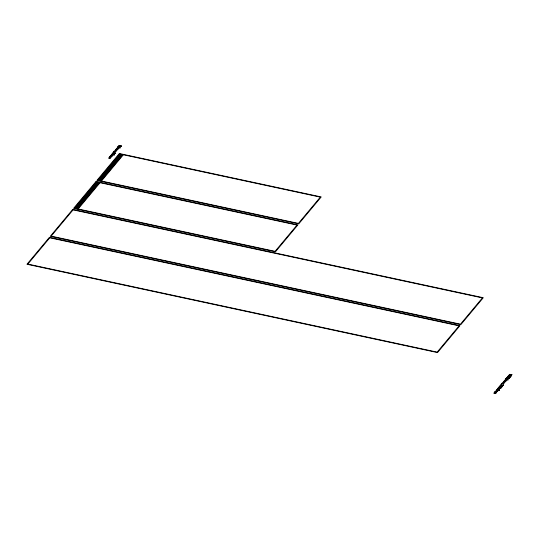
<?xml version="1.0" encoding="UTF-8"?>
<svg xmlns="http://www.w3.org/2000/svg" width="539" height="539" viewBox="0 0 539 539"><rect width="100%" height="100%" fill="white"/><g stroke="black" fill="none" stroke-linecap="round" stroke-linejoin="round"><path stroke-width="0.81" d="M115.622 149.566L117.239 149.916L115.993 151.338C113.682 151.412 114.201 150.341 116.006 151.149C115.939 150.563 113.54 149.977 116.451 150.576C115.097 150.63 114.591 148.36 117.394 149.492C117.266 148.892 114.928 148.313 117.839 148.912C114.281 147.322 121.167 147.827 117.381 149.68L115.575 149.552M503.547 381.551L505.158 381.902L503.911 383.323C501.6 383.397 502.119 382.326 503.931 383.141C503.803 382.542 501.465 381.962 504.376 382.562C503.049 382.643 502.523 380.339 505.312 381.477C505.191 380.878 502.847 380.298 505.757 380.898C502.2 379.308 509.085 379.82 505.299 381.666L503.493 381.538M78.142 208.977L100.052 182.714M101.453 181.037L123.364 154.774M109.774 156.579L111.492 156.734C115.285 154.794 108.339 154.511 111.95 155.966C109.04 155.367 111.384 155.946 111.506 156.546C108.703 155.414 109.215 157.691 110.569 157.631C107.672 157.038 110.01 157.61 110.124 158.21C108.312 157.401 107.793 158.473 110.104 158.392L111.351 156.97L109.686 156.606M112.233 153.581L112.415 153.817M120.15 154.552L122.265 155.003L121.881 155.468L119.766 155.016L119.375 155.475L121.491 155.933L121.107 156.398L118.991 155.939L118.607 156.404L120.723 156.856L120.332 157.321L118.216 156.869L117.832 157.327L119.948 157.786L119.557 158.25L117.441 157.792L117.057 158.257L119.173 158.709L118.789 159.173L116.673 158.722L116.283 159.18L118.398 159.638L118.014 160.103L115.898 159.645L115.514 160.11L117.63 160.561L117.239 161.026L115.124 160.575L114.74 161.033L116.855 161.491L116.464 161.956L114.356 161.498L113.965 161.963L116.08 162.421L115.696 162.879L113.581 162.428L113.19 162.886L115.306 163.344L114.922 163.809L112.806 163.351L112.422 163.816L114.537 164.274L114.147 164.732L112.031 164.28L111.647 164.739L113.763 165.197L113.379 165.662L111.263 165.203L110.872 165.668L112.988 166.127L112.604 166.585L110.488 166.133L110.097 166.598L112.213 167.05L111.829 167.514L109.713 167.056L109.329 167.521L111.445 167.979L111.054 168.438L108.939 167.986L108.555 168.451L110.67 168.902L110.286 169.367L108.171 168.909L107.78 169.374L109.895 169.832L109.511 170.29L107.396 169.839L107.012 170.304L109.127 170.755L108.737 171.22L106.621 170.762L106.237 171.227L108.352 171.685L107.962 172.143L105.846 171.692L105.462 172.157L107.578 172.608L107.194 173.073L105.078 172.615L104.687 173.08L106.803 173.538L106.419 173.996L104.303 173.545L103.919 174.009L106.035 174.461L105.644 174.926L103.528 174.468L103.144 174.932L105.26 175.391L104.869 175.849L102.76 175.397L102.37 175.862L104.485 176.314L104.101 176.779L101.986 176.32L101.595 176.785L103.71 177.243L103.326 177.702L101.211 177.25L100.827 177.715L102.942 178.166L102.551 178.631L100.436 178.173L100.052 178.638L102.167 179.096L101.783 179.554L99.668 179.103L99.277 179.568L101.393 180.019M96.838 182.492L98.954 182.95L98.563 183.408L96.447 182.957L96.063 183.415L98.179 183.873L97.795 184.338L95.679 183.88L95.288 184.345L97.404 184.803L97.02 185.261L94.904 184.81L94.52 185.268L96.636 185.726L96.245 186.191L94.13 185.733L93.746 186.198L95.861 186.656L95.47 187.114L93.355 186.662L92.971 187.127L95.086 187.579L94.702 188.044L92.587 187.585L92.196 188.05L94.312 188.509L93.927 188.967L91.812 188.515L91.428 188.98L93.543 189.432L93.153 189.896L91.037 189.438L90.653 189.903L92.769 190.361L92.385 190.819L90.269 190.368L89.878 190.833L91.994 191.284L91.61 191.749L89.494 191.291L89.103 191.756L91.219 192.214L90.835 192.672L88.719 192.221L88.335 192.686L90.451 193.137L90.06 193.602L87.945 193.144L87.561 193.609L89.676 194.067L89.292 194.525L87.177 194.074L86.786 194.539L88.901 194.99L88.517 195.455L86.402 194.997L86.018 195.462L88.127 195.92L87.742 196.378L85.627 195.927L85.243 196.391L87.358 196.843L86.968 197.308L84.852 196.85L84.468 197.314L86.584 197.773L86.2 198.231L84.084 197.779L83.693 198.244L85.809 198.696L85.425 199.161L83.309 198.702L82.925 199.167L85.041 199.625L84.65 200.084L82.534 199.632L82.15 200.097L84.266 200.548L83.875 201.013L81.76 200.555L81.376 201.02L83.491 201.478L83.107 201.936L80.991 201.485L80.601 201.95L82.716 202.401L82.332 202.866L80.217 202.408L79.833 202.873L81.948 203.331L81.557 203.789L79.442 203.338L79.058 203.803L81.173 204.254L80.789 204.719L78.674 204.261L78.283 204.726L80.399 205.184L80.015 205.642L77.899 205.191L77.508 205.655L79.624 206.107L79.24 206.572L77.124 206.114L76.74 206.578L78.856 207.037L78.465 207.495L76.349 207.043L75.965 207.508L78.081 207.96M117.987 146.595L118.439 146.696L117.987 146.595M497.342 388.841L497.8 388.936L497.342 388.841M505.905 378.58L506.357 378.681L505.905 378.58M114.349 151.506L113.392 151.338L114.349 151.506M502.267 383.492L501.31 383.323L502.267 383.492M511.935 374.713C507.118 373.231 510.116 376.545 511.996 374.726M494.506 392.379L495.813 392.816C494.458 392.877 493.953 390.6 496.756 391.738C496.682 391.146 494.283 390.559 497.201 391.159C493.684 389.515 500.482 390.175 496.736 391.92C491.487 391.651 499.518 391.691 495.354 393.578C493.07 393.665 493.583 392.587 495.368 393.396C496.682 392.587 492.868 393.194 494.506 392.379M503.635 385.035L503.143 385.574L501.331 384.57L501.007 385.345L500.495 385.129L501.196 384.294L502.51 385.351L503.359 385.196L503.143 384.718L503.635 385.035M511.309 375.845L510.81 376.384L508.998 375.38L508.675 376.155L508.169 375.939L508.863 375.104L510.177 376.161L511.026 376.006L510.81 375.528L511.309 375.845M49.413 237.342L26.95 264.265L437.52 352.58L459.983 325.657L49.413 237.342M72.725 209.401L50.262 236.325L460.838 324.64L483.301 297.717L72.725 209.401M96.043 181.461L73.573 208.384L275.449 251.807L297.912 224.884L96.043 181.461M119.355 153.521L96.892 180.444L298.761 223.867L321.224 196.944L119.355 153.521M49.777 237.814L27.866 264.07L437.163 352.115L459.073 325.852L49.777 237.814M73.088 209.873L51.178 236.129L460.474 324.175L482.385 297.912L73.088 209.873M96.4 181.933L74.49 208.189L275.085 251.336L296.996 225.08L96.4 181.933M119.719 153.992L97.802 180.248L298.397 223.395L320.307 197.139L119.719 153.992M96.764 182.398L75.406 207.993L77.778 208.505L99.136 182.91L96.764 182.398M120.076 154.457L98.718 180.053L101.089 180.565L122.447 154.969L120.076 154.457M499.835 385.924L500.199 386.456L502.543 386.584L501.29 385.526L499.835 385.924M501.216 385.614L500.792 386.126L502.186 386.423L501.216 385.614M119.402 145.422L118.762 145.678L119.072 146.244L121.558 146.291L121.376 145.786L119.402 145.422M118.068 147.019L117.421 147.282L117.738 147.848L120.217 147.895L120.042 147.39L118.068 147.019M113.513 152.476L112.873 152.732L113.183 153.298L115.669 153.345L115.487 152.847L113.513 152.476M112.179 154.073L111.539 154.336L111.849 154.902L114.335 154.949L114.153 154.444L112.179 154.073M508.21 376.337L507.57 376.599L507.879 377.165L510.366 377.212L510.184 376.707L508.21 376.337M507.32 377.408L506.68 377.664L506.99 378.23L509.476 378.277L509.294 377.772L507.32 377.408M505.986 379.005L505.346 379.267L505.656 379.833L508.142 379.88L507.96 379.375L505.986 379.005M499.653 386.598L499.013 386.854L499.323 387.42L501.809 387.467L501.627 386.968L499.653 386.598M498.764 387.662L498.124 387.925L498.434 388.491L500.92 388.538L500.738 388.033L498.764 387.662M497.43 389.266L496.783 389.522L497.099 390.088L499.579 390.135L499.404 389.636L497.43 389.266M119.584 145.577L118.863 145.719L121.45 146.264L119.584 145.577M118.243 147.174L117.529 147.315L120.116 147.861L118.243 147.174M113.695 152.631L112.974 152.773L115.562 153.319L113.695 152.631M112.361 154.235L111.64 154.37L114.228 154.922L112.361 154.235M508.392 376.498L507.671 376.633L510.265 377.185L508.392 376.498M507.502 377.563L506.781 377.704L509.368 378.25L507.502 377.563M506.168 379.166L505.447 379.301L508.034 379.854L506.168 379.166M499.835 386.753L499.114 386.894L501.701 387.44L499.835 386.753M498.939 387.817L498.225 387.959L500.812 388.504L498.939 387.817M497.605 389.421L496.884 389.562L499.478 390.108L497.605 389.421"/></g></svg>
